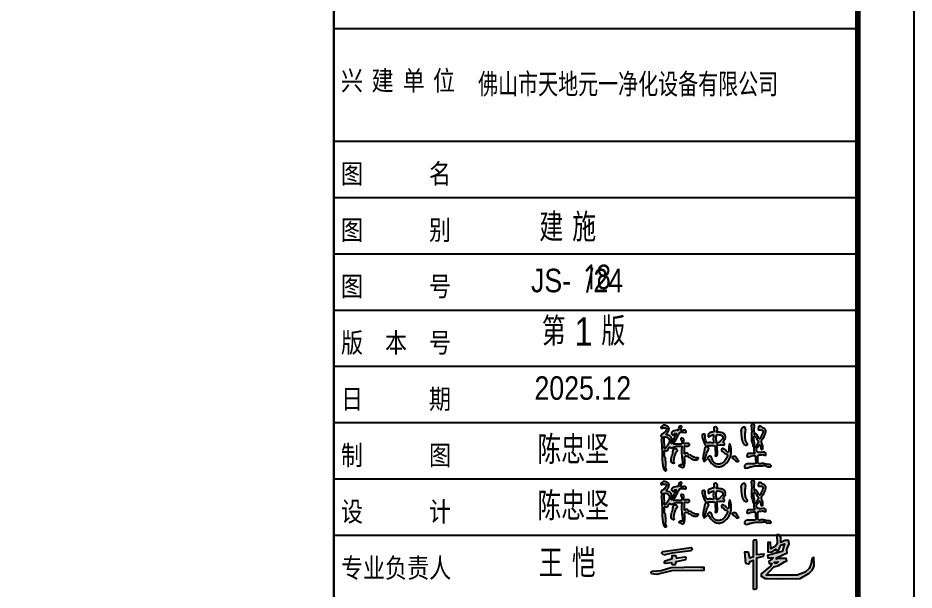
# Model space of a CAD drawing. Extents: x -1041549 to 749950, y -354245 to 17554.
# Drawn here: x 270223 to 278178, y -221006 to -215926 of the extents above; entities that cross this region are included whole.
import ezdxf

# ---------------------------------------------------------------- set-up
doc = ezdxf.new("R2010")
doc.units = 0
doc.header["$LTSCALE"] = 1000
doc.header["$MEASUREMENT"] = 0
for name, color, linetype in [('13', 13, 'Continuous'), ('14', 1, 'Continuous'), ('PUB_TITLE', 4, 'Continuous'), ('RAS2DXF', 7, 'Continuous'), ('填写内容', 7, 'Continuous')]:
    doc.layers.add(name, color=color, linetype=linetype)
doc.styles.add('_HZTXT', font='gs_txt.shx', dxfattribs={"width": 0.8, "bigfont": 'HZTXT.shx'})
doc.styles.get("Standard").update_dxf_attribs({"font": 'gbenor.shx', "bigfont": 'gbcbig.shx'})
doc.styles.add('宋体', font='')
doc.styles.get('宋体').set_extended_font_data('宋体')

# ---------------------------------------------------------------- blocks, each defined once
blk = doc.blocks.new('1')
h = blk.add_hatch(color=256)
edge = h.paths.add_edge_path()
edge.add_spline(control_points=[(19572, 62301), (19580, 62297), (19603, 62294), (19600, 62323), (19639, 62338), (19682, 62323), (19744, 62299), (19747, 62213), (19703, 62181), (19682, 62139), (19707, 62121), (19751, 62119), (19809, 62064), (19799, 61999), (19788, 61964), (19795, 61938), (19832, 61997), (19837, 62053), (19874, 62103), (19897, 62158), (19873, 62157), (19854, 62152), (19851, 62121), (19805, 62127), (19786, 62171), (19818, 62203), (19861, 62213), (19895, 62230), (19938, 62219), (19942, 62267), (19953, 62302), (19985, 62318), (20008, 62315), (20023, 62291), (19986, 62274), (19978, 62223), (20033, 62219), (20068, 62234), (20104, 62216), (20107, 62198), (20101, 62175), (20042, 62185), (19968, 62202), (19932, 62117), (19907, 62050), (19869, 61996), (19833, 61957), (19845, 61927), (19907, 61934), (19948, 61935), (20012, 61935), (20010, 61974), (20017, 62009), (19982, 62036), (19997, 62062), (20022, 62061), (20051, 62047), (20065, 62003), (20035, 61942), (20096, 61943), (20128, 61953), (20172, 61943), (20175, 61922), (20169, 61906), (20140, 61875), (20066, 61916), (20069, 61829), (20065, 61783), (20069, 61733), (20077, 61726), (20085, 61727), (20084, 61742), (20107, 61746), (20133, 61748), (20153, 61715), (20201, 61700), (20240, 61667), (20285, 61656), (20316, 61636), (20351, 61653), (20368, 61629), (20347, 61612), (20318, 61603), (20270, 61602), (20202, 61631), (20153, 61672), (20098, 61691), (20081, 61677), (20066, 61662), (20079, 61600), (20078, 61535), (20062, 61468), (20035, 61433), (20006, 61448), (19990, 61469), (19931, 61466), (19967, 61489), (19984, 61503), (20003, 61494), (20026, 61497), (20028, 61651), (19990, 61739), (20019, 61892), (19951, 61891), (19889, 61899), (19818, 61853), (19777, 61858), (19744, 61880), (19729, 61827), (19704, 61782), (19634, 61814), (19652, 61732), (19640, 61690), (19659, 61667), (19668, 61648), (19668, 61631), (19666, 61602), (19672, 61568), (19678, 61520), (19673, 61473), (19665, 61420), (19701, 61398), (19677, 61365), (19642, 61383), (19597, 61482), (19603, 61701), (19591, 61903), (19579, 62035), (19592, 62056), (19614, 62066), (19644, 62064), (19642, 62024), (19642, 61965), (19649, 61908), (19636, 61846), (19669, 61838), (19695, 61891), (19742, 61932), (19750, 61995), (19752, 62044), (19718, 62072), (19667, 62093), (19619, 62074), (19576, 62091), (19569, 62126), (19611, 62149), (19655, 62178), (19682, 62220), (19698, 62279), (19644, 62273), (19613, 62280), (19583, 62262), (19569, 62277), (19565, 62304), (19572, 62301)], knot_values=[0, 0, 0, 0, 25.884331, 45.146958, 66.479267, 132.372386, 183.629541, 249.136898, 338.941564, 353.726241, 367.890447, 418.054505, 489.468766, 573.74897, 593.907625, 606.900293, 633.905098, 723.77363, 816.100985, 837.806147, 855.399799, 870.792116, 894.555377, 927.610303, 971.324109, 1008.538417, 1044.472281, 1103.725286, 1123.010919, 1158.076729, 1209.446543, 1237.816404, 1256.192258, 1274.098606, 1306.086355, 1353.726899, 1372.802995, 1452.547703, 1464.511229, 1485.578121, 1503.259404, 1524.004169, 1639.347069, 1691.324781, 1775.26467, 1856.058899, 1900.276122, 1911.35221, 1943.559666, 2052.431381, 2076.45349, 2101.155679, 2148.855552, 2184.335502, 2202.97612, 2220.361757, 2253.0384, 2292.00237, 2356.934082, 2371.969429, 2452.062233, 2472.086559, 2490.247834, 2506.748332, 2522.591775, 2609.854265, 2629.940177, 2750.167605, 2767.664688, 2773.898763, 2779.476268, 2789.84602, 2806.233352, 2838.030837, 2862.388346, 2912.377079, 2983.867455, 3012.231928, 3049.243029, 3089.173088, 3101.456803, 3122.45901, 3152.222609, 3198.178157, 3259.94693, 3369.294473, 3396.541936, 3417.930358, 3432.27997, 3456.748711, 3592.025738, 3626.753462, 3673.316273, 3690.28127, 3716.894538, 3758.619, 3784.87603, 3802.686178, 3825.334006, 3841.112822, 3861.740188, 4214.66915, 4229.977201, 4250.154736, 4374.204511, 4447.590744, 4475.296283, 4500.911409, 4542.182438, 4597.956987, 4634.333597, 4710.448974, 4746.504422, 4766.609563, 4794.246064, 4808.253429, 4818.762977, 4880.227101, 4910.175458, 4963.4827, 5028.011947, 5043.362455, 5074.738615, 5101.980624, 5144.469262, 5395.442128, 5741.667345, 5760.468443, 5788.468415, 5807.223992, 5834.22941, 5856.710805, 5909.695777, 6018.243111, 6047.412488, 6059.865072, 6106.418981, 6191.085927, 6252.932473, 6288.064831, 6329.781822, 6375.229217, 6447.974601, 6473.98292, 6499.291979, 6536.044703, 6601.556585, 6657.161212, 6697.136548, 6734.173708, 6778.414076, 6802.989285, 6817.596061, 6841.081825, 6841.081825, 6841.081825, 6841.081825], degree=3, periodic=0)
h = blk.add_hatch(color=256)
edge = h.paths.add_edge_path()
edge.add_spline(control_points=[(21355, 61904), (21364, 61901), (21389, 61906), (21391, 61942), (21369, 61966), (21348, 62010), (21341, 62078), (21337, 62167), (21359, 62236), (21340, 62304), (21291, 62292), (21263, 62245), (21270, 62165), (21278, 62059), (21298, 61963), (21339, 61918), (21350, 61906), (21355, 61904)], knot_values=[0, 0, 0, 0, 28.307819, 57.769968, 88.507694, 124.345644, 201.226436, 291.546925, 386.640984, 427.045053, 463.957404, 503.597358, 586.749077, 692.132742, 831.729336, 860.655764, 877.274161, 877.274161, 877.274161, 877.274161], degree=3, periodic=0)
edge = h.paths.add_edge_path()
edge.add_spline(control_points=[(21478, 62338), (21482, 62349), (21497, 62365), (21537, 62368), (21551, 62310), (21526, 62239), (21545, 62181), (21541, 62131), (21559, 62136), (21558, 62157), (21597, 62149), (21601, 62108), (21632, 62082), (21637, 62048), (21671, 62045), (21685, 62095), (21705, 62141), (21724, 62183), (21726, 62224), (21684, 62233), (21656, 62238), (21611, 62229), (21624, 62278), (21635, 62311), (21679, 62311), (21718, 62276), (21784, 62252), (21785, 62170), (21751, 62104), (21719, 62041), (21687, 62006), (21691, 61964), (21719, 61927), (21719, 61877), (21728, 61832), (21698, 61819), (21672, 61829), (21685, 61871), (21669, 61897), (21645, 61942), (21626, 61873), (21598, 61857), (21582, 61822), (21590, 61785), (21632, 61755), (21684, 61757), (21741, 61767), (21785, 61748), (21792, 61695), (21749, 61703), (21714, 61722), (21672, 61698), (21622, 61713), (21610, 61663), (21615, 61630), (21617, 61588), (21610, 61556), (21633, 61511), (21700, 61531), (21763, 61516), (21828, 61505), (21880, 61503), (21900, 61470), (21878, 61455), (21847, 61463), (21805, 61448), (21789, 61477), (21746, 61484), (21685, 61474), (21608, 61478), (21532, 61469), (21458, 61456), (21400, 61430), (21332, 61425), (21331, 61472), (21345, 61507), (21419, 61523), (21489, 61519), (21559, 61514), (21589, 61539), (21564, 61587), (21561, 61629), (21566, 61699), (21514, 61689), (21470, 61688), (21429, 61669), (21378, 61655), (21388, 61700), (21395, 61739), (21460, 61732), (21497, 61741), (21552, 61726), (21544, 61767), (21530, 61799), (21532, 61834), (21530, 61863), (21550, 61868), (21566, 61867), (21593, 61889), (21589, 61937), (21626, 61963), (21633, 62002), (21586, 62024), (21585, 62075), (21560, 62092), (21543, 62110), (21528, 62088), (21535, 62056), (21531, 62011), (21546, 61957), (21543, 61918), (21561, 61880), (21539, 61875), (21508, 61869), (21511, 61928), (21477, 61995), (21480, 62131), (21491, 62248), (21474, 62325), (21478, 62338)], knot_values=[0, 0, 0, 0, 33.044335, 61.251559, 99.834577, 179.128309, 287.136684, 293.626372, 304.222081, 321.89763, 341.298681, 389.773321, 429.085753, 460.442942, 474.232403, 515.991121, 584.308958, 637.767202, 657.954884, 691.823055, 741.128844, 758.065346, 807.166317, 833.831578, 862.130535, 917.991356, 996.755558, 1037.203318, 1142.638209, 1218.442181, 1252.732265, 1276.226342, 1336.503053, 1385.433818, 1428.380168, 1453.515176, 1466.493699, 1503.117911, 1551.071281, 1569.222269, 1627.379835, 1663.025516, 1676.825009, 1740.091224, 1754.845074, 1829.056576, 1885.438295, 1925.71278, 1963.797638, 1989.198548, 2029.628044, 2083.630005, 2120.953101, 2156.437268, 2204.47303, 2228.678411, 2281.499038, 2300.604307, 2369.267547, 2442.13093, 2503.488696, 2570.218577, 2584.683942, 2600.307132, 2632.675176, 2686.308392, 2700.819843, 2724.022955, 2805.947354, 2890.997252, 2950.384119, 3037.924619, 3107.921476, 3157.83015, 3194.326335, 3222.848242, 3266.710561, 3397.422524, 3448.986685, 3465.135887, 3504.331042, 3578.987713, 3627.287973, 3648.561463, 3714.591085, 3763.895937, 3794.763936, 3834.894401, 3859.029715, 3911.711329, 3981.003943, 4010.13641, 4031.012851, 4076.58641, 4126.740687, 4136.881334, 4154.006975, 4177.675014, 4186.981897, 4253.331546, 4297.040805, 4309.985415, 4366.046749, 4416.141427, 4443.239008, 4459.260558, 4473.78132, 4505.628004, 4556.902588, 4607.722143, 4668.386119, 4688.700879, 4702.736788, 4724.899117, 4772.03031, 4827.839253, 4966.129027, 5153.423369, 5192.879366, 5192.879366, 5192.879366, 5192.879366], degree=3, periodic=0)
h = blk.add_hatch(color=256)
edge = h.paths.add_edge_path()
edge.add_spline(control_points=[(20571, 62089), (20570, 62099), (20567, 62117), (20567, 62153), (20616, 62179), (20653, 62191), (20685, 62190), (20691, 62220), (20694, 62244), (20680, 62285), (20713, 62296), (20745, 62295), (20774, 62265), (20763, 62232), (20752, 62216), (20740, 62203), (20750, 62182), (20781, 62185), (20819, 62182), (20867, 62168), (20920, 62147), (20938, 62088), (20923, 62030), (20901, 61996), (20873, 61972), (20905, 61967), (20914, 61944), (20919, 61908), (20851, 61927), (20811, 61908), (20749, 61918), (20760, 61858), (20762, 61808), (20762, 61739), (20761, 61697), (20742, 61681), (20708, 61680), (20731, 61726), (20709, 61786), (20734, 61907), (20637, 61902), (20600, 61904), (20561, 61905), (20589, 61871), (20537, 61877), (20569, 61862), (20581, 61847), (20577, 61816), (20551, 61784), (20532, 61732), (20528, 61675), (20492, 61622), (20543, 61594), (20493, 61597), (20490, 61556), (20455, 61615), (20461, 61663), (20474, 61746), (20495, 61812), (20495, 61870), (20530, 61877), (20512, 61896), (20500, 61934), (20465, 62002), (20446, 62066), (20435, 62127), (20466, 62148), (20508, 62139), (20505, 62062), (20510, 62004), (20549, 61956), (20595, 61967), (20629, 61966), (20689, 61950), (20671, 62023), (20680, 62061), (20682, 62139), (20636, 62113), (20602, 62111), (20589, 62088), (20571, 62084), (20571, 62089)], knot_values=[0, 0, 0, 0, 29.135606, 56.755033, 99.176577, 174.688397, 176.214623, 195.326569, 239.578318, 271.639943, 295.525861, 327.722224, 367.765785, 397.377228, 421.496267, 429.123614, 446.975119, 473.321906, 514.643686, 562.029169, 623.542363, 675.150032, 729.584287, 796.442255, 800.757388, 830.384219, 842.68176, 880.929104, 893.234048, 1026.027751, 1035.18538, 1055.06923, 1156.135886, 1227.811536, 1255.641092, 1275.180568, 1299.648305, 1325.974722, 1385.469868, 1517.667305, 1557.467317, 1641.42565, 1642.951877, 1669.056172, 1691.277558, 1712.031125, 1726.095934, 1755.111376, 1792.004, 1850.91614, 1915.27759, 1973.728428, 1994.254744, 2027.928847, 2047.260396, 2079.906995, 2147.440159, 2227.921809, 2315.264465, 2366.423394, 2378.726063, 2384.225997, 2430.615527, 2509.131141, 2603.207751, 2645.935406, 2670.061283, 2704.493964, 2749.657551, 2866.939746, 2886.357907, 2919.9357, 2988.685201, 3023.789356, 3042.153055, 3171.788222, 3193.355546, 3224.818837, 3281.52994, 3294.475445, 3309.738115, 3309.738115, 3309.738115, 3309.738115], degree=3, periodic=0)
edge = h.paths.add_edge_path(flags=16)
edge.add_spline(control_points=[(20740, 61961), (20752, 61957), (20778, 61954), (20815, 61987), (20847, 62020), (20884, 62059), (20873, 62122), (20813, 62129), (20749, 62144), (20739, 62087), (20728, 62033), (20751, 61992), (20736, 61962), (20740, 61961)], knot_values=[0, 0, 0, 0, 38.563907, 70.048674, 141.193957, 180.385001, 224.720125, 300.079383, 352.647117, 371.607594, 459.505059, 509.894327, 522.778058, 522.778058, 522.778058, 522.778058], degree=3, periodic=0)
edge = h.paths.add_edge_path()
edge.add_spline(control_points=[(20997, 61769), (21006, 61790), (21007, 61847), (21004, 61898), (21023, 61950), (21043, 61884), (21054, 61829), (21053, 61703), (21002, 61589), (20930, 61509), (20850, 61454), (20762, 61453), (20683, 61485), (20633, 61537), (20598, 61576), (20592, 61618), (20559, 61606), (20551, 61649), (20574, 61674), (20613, 61688), (20636, 61653), (20657, 61625), (20652, 61574), (20708, 61538), (20772, 61500), (20855, 61521), (20930, 61583), (20959, 61644), (20987, 61706), (20931, 61729), (20895, 61763), (20844, 61797), (20846, 61841), (20889, 61841), (20925, 61810), (20960, 61792), (20983, 61750), (20995, 61764), (20997, 61769)], knot_values=[0, 0, 0, 0, 69.146956, 160.1596, 170.538994, 209.661681, 270.012271, 403.939801, 542.734199, 644.983518, 723.105421, 825.487809, 891.676049, 978.262277, 1032.345249, 1056.858046, 1077.976258, 1106.970714, 1149.979702, 1174.026828, 1219.553341, 1253.030917, 1279.458469, 1362.955829, 1420.988415, 1503.521239, 1595.894421, 1698.776267, 1734.120383, 1754.013834, 1858.704988, 1895.236876, 1928.173776, 1955.774783, 1999.197238, 2067.92374, 2088.795082, 2105.194045, 2105.194045, 2105.194045, 2105.194045], degree=3, periodic=0)
edge = h.paths.add_edge_path()
edge.add_spline(control_points=[(21179, 61557), (21185, 61559), (21196, 61562), (21214, 61573), (21197, 61598), (21173, 61623), (21158, 61665), (21125, 61687), (21099, 61680), (21074, 61664), (21086, 61627), (21122, 61602), (21154, 61587), (21172, 61554), (21179, 61557)], knot_values=[0, 0, 0, 0, 20.452144, 35.584474, 50.711265, 95.771901, 149.522495, 176.842895, 204.491798, 225.356726, 257.446545, 297.982839, 354.383923, 376.85309, 376.85309, 376.85309, 376.85309], degree=3, periodic=0)
h = blk.add_hatch(color=256)
edge = h.paths.add_edge_path()
edge.add_spline(control_points=[(19815, 61531), (19826, 61527), (19863, 61523), (19831, 61575), (19842, 61624), (19859, 61692), (19882, 61752), (19923, 61799), (19895, 61851), (19862, 61841), (19830, 61826), (19828, 61748), (19797, 61673), (19785, 61599), (19793, 61554), (19811, 61543), (19813, 61532), (19815, 61531)], knot_values=[0, 0, 0, 0, 33.43765, 69.500786, 122.128847, 193.046237, 274.558494, 318.271131, 366.985344, 396.539847, 410.74842, 473.090773, 591.202533, 667.582671, 698.228829, 717.806149, 725.687829, 725.687829, 725.687829, 725.687829], degree=3, periodic=0)
for points, knots in [([(19572, 62301), (19580, 62297), (19603, 62294), (19600, 62323), (19639, 62338), (19682, 62323), (19744, 62299), (19747, 62213), (19703, 62181), (19682, 62139), (19707, 62121), (19751, 62119), (19809, 62064), (19799, 61999), (19788, 61964), (19795, 61938), (19832, 61997), (19837, 62053), (19874, 62103), (19897, 62158), (19873, 62157), (19854, 62152), (19851, 62121), (19805, 62127), (19786, 62171), (19818, 62203), (19861, 62213), (19895, 62230), (19938, 62219), (19942, 62267), (19953, 62302), (19985, 62318), (20008, 62315), (20023, 62291), (19986, 62274), (19978, 62223), (20033, 62219), (20068, 62234), (20104, 62216), (20107, 62198), (20101, 62175), (20042, 62185), (19968, 62202), (19932, 62117), (19907, 62050), (19869, 61996), (19833, 61957), (19845, 61927), (19907, 61934), (19948, 61935), (20012, 61935), (20010, 61974), (20017, 62009), (19982, 62036), (19997, 62062), (20022, 62061), (20051, 62047), (20065, 62003), (20035, 61942), (20096, 61943), (20128, 61953), (20172, 61943), (20175, 61922), (20169, 61906), (20140, 61875), (20066, 61916), (20069, 61829), (20065, 61783), (20069, 61733), (20077, 61726), (20085, 61727), (20084, 61742), (20107, 61746), (20133, 61748), (20153, 61715), (20201, 61700), (20240, 61667), (20285, 61656), (20316, 61636), (20351, 61653), (20368, 61629), (20347, 61612), (20318, 61603), (20270, 61602), (20202, 61631), (20153, 61672), (20098, 61691), (20081, 61677), (20066, 61662), (20079, 61600), (20078, 61535), (20062, 61468), (20035, 61433), (20006, 61448), (19990, 61469), (19931, 61466), (19967, 61489), (19984, 61503), (20003, 61494), (20026, 61497), (20028, 61651), (19990, 61739), (20019, 61892), (19951, 61891), (19889, 61899), (19818, 61853), (19777, 61858), (19744, 61880), (19729, 61827), (19704, 61782), (19634, 61814), (19652, 61732), (19640, 61690), (19659, 61667), (19668, 61648), (19668, 61631), (19666, 61602), (19672, 61568), (19678, 61520), (19673, 61473), (19665, 61420), (19701, 61398), (19677, 61365), (19642, 61383), (19597, 61482), (19603, 61701), (19591, 61903), (19579, 62035), (19592, 62056), (19614, 62066), (19644, 62064), (19642, 62024), (19642, 61965), (19649, 61908), (19636, 61846), (19669, 61838), (19695, 61891), (19742, 61932), (19750, 61995), (19752, 62044), (19718, 62072), (19667, 62093), (19619, 62074), (19576, 62091), (19569, 62126), (19611, 62149), (19655, 62178), (19682, 62220), (19698, 62279), (19644, 62273), (19613, 62280), (19583, 62262), (19569, 62277), (19565, 62304), (19572, 62301)], [0, 0, 0, 0, 25.884331, 45.146958, 66.479267, 132.372386, 183.629541, 249.136898, 338.941564, 353.726241, 367.890447, 418.054505, 489.468766, 573.74897, 593.907625, 606.900293, 633.905098, 723.77363, 816.100985, 837.806147, 855.399799, 870.792116, 894.555377, 927.610303, 971.324109, 1008.538417, 1044.472281, 1103.725286, 1123.010919, 1158.076729, 1209.446543, 1237.816404, 1256.192258, 1274.098606, 1306.086355, 1353.726899, 1372.802995, 1452.547703, 1464.511229, 1485.578121, 1503.259404, 1524.004169, 1639.347069, 1691.324781, 1775.26467, 1856.058899, 1900.276122, 1911.35221, 1943.559666, 2052.431381, 2076.45349, 2101.155679, 2148.855552, 2184.335502, 2202.97612, 2220.361757, 2253.0384, 2292.00237, 2356.934082, 2371.969429, 2452.062233, 2472.086559, 2490.247834, 2506.748332, 2522.591775, 2609.854265, 2629.940177, 2750.167605, 2767.664688, 2773.898763, 2779.476268, 2789.84602, 2806.233352, 2838.030837, 2862.388346, 2912.377079, 2983.867455, 3012.231928, 3049.243029, 3089.173088, 3101.456803, 3122.45901, 3152.222609, 3198.178157, 3259.94693, 3369.294473, 3396.541936, 3417.930358, 3432.27997, 3456.748711, 3592.025738, 3626.753462, 3673.316273, 3690.28127, 3716.894538, 3758.619, 3784.87603, 3802.686178, 3825.334006, 3841.112822, 3861.740188, 4214.66915, 4229.977201, 4250.154736, 4374.204511, 4447.590744, 4475.296283, 4500.911409, 4542.182438, 4597.956987, 4634.333597, 4710.448974, 4746.504422, 4766.609563, 4794.246064, 4808.253429, 4818.762977, 4880.227101, 4910.175458, 4963.4827, 5028.011947, 5043.362455, 5074.738615, 5101.980624, 5144.469262, 5395.442128, 5741.667345, 5760.468443, 5788.468415, 5807.223992, 5834.22941, 5856.710805, 5909.695777, 6018.243111, 6047.412488, 6059.865072, 6106.418981, 6191.085927, 6252.932473, 6288.064831, 6329.781822, 6375.229217, 6447.974601, 6473.98292, 6499.291979, 6536.044703, 6601.556585, 6657.161212, 6697.136548, 6734.173708, 6778.414076, 6802.989285, 6817.596061, 6841.081825, 6841.081825, 6841.081825, 6841.081825]), ([(21478, 62338), (21482, 62349), (21497, 62365), (21537, 62368), (21551, 62310), (21526, 62239), (21545, 62181), (21541, 62131), (21559, 62136), (21558, 62157), (21597, 62149), (21601, 62108), (21632, 62082), (21637, 62048), (21671, 62045), (21685, 62095), (21705, 62141), (21724, 62183), (21726, 62224), (21684, 62233), (21656, 62238), (21611, 62229), (21624, 62278), (21635, 62311), (21679, 62311), (21718, 62276), (21784, 62252), (21785, 62170), (21751, 62104), (21719, 62041), (21687, 62006), (21691, 61964), (21719, 61927), (21719, 61877), (21728, 61832), (21698, 61819), (21672, 61829), (21685, 61871), (21669, 61897), (21645, 61942), (21626, 61873), (21598, 61857), (21582, 61822), (21590, 61785), (21632, 61755), (21684, 61757), (21741, 61767), (21785, 61748), (21792, 61695), (21749, 61703), (21714, 61722), (21672, 61698), (21622, 61713), (21610, 61663), (21615, 61630), (21617, 61588), (21610, 61556), (21633, 61511), (21700, 61531), (21763, 61516), (21828, 61505), (21880, 61503), (21900, 61470), (21878, 61455), (21847, 61463), (21805, 61448), (21789, 61477), (21746, 61484), (21685, 61474), (21608, 61478), (21532, 61469), (21458, 61456), (21400, 61430), (21332, 61425), (21331, 61472), (21345, 61507), (21419, 61523), (21489, 61519), (21559, 61514), (21589, 61539), (21564, 61587), (21561, 61629), (21566, 61699), (21514, 61689), (21470, 61688), (21429, 61669), (21378, 61655), (21388, 61700), (21395, 61739), (21460, 61732), (21497, 61741), (21552, 61726), (21544, 61767), (21530, 61799), (21532, 61834), (21530, 61863), (21550, 61868), (21566, 61867), (21593, 61889), (21589, 61937), (21626, 61963), (21633, 62002), (21586, 62024), (21585, 62075), (21560, 62092), (21543, 62110), (21528, 62088), (21535, 62056), (21531, 62011), (21546, 61957), (21543, 61918), (21561, 61880), (21539, 61875), (21508, 61869), (21511, 61928), (21477, 61995), (21480, 62131), (21491, 62248), (21474, 62325), (21478, 62338)], [0, 0, 0, 0, 33.044335, 61.251559, 99.834577, 179.128309, 287.136684, 293.626372, 304.222081, 321.89763, 341.298681, 389.773321, 429.085753, 460.442942, 474.232403, 515.991121, 584.308958, 637.767202, 657.954884, 691.823055, 741.128844, 758.065346, 807.166317, 833.831578, 862.130535, 917.991356, 996.755558, 1037.203318, 1142.638209, 1218.442181, 1252.732265, 1276.226342, 1336.503053, 1385.433818, 1428.380168, 1453.515176, 1466.493699, 1503.117911, 1551.071281, 1569.222269, 1627.379835, 1663.025516, 1676.825009, 1740.091224, 1754.845074, 1829.056576, 1885.438295, 1925.71278, 1963.797638, 1989.198547, 2029.628044, 2083.630005, 2120.953101, 2156.437268, 2204.47303, 2228.678411, 2281.499038, 2300.604307, 2369.267547, 2442.13093, 2503.488696, 2570.218577, 2584.683942, 2600.307132, 2632.675176, 2686.308392, 2700.819843, 2724.022955, 2805.947354, 2890.997252, 2950.384119, 3037.924619, 3107.921476, 3157.83015, 3194.326335, 3222.848242, 3266.710561, 3397.422524, 3448.986685, 3465.135887, 3504.331042, 3578.987713, 3627.287973, 3648.561463, 3714.591085, 3763.895937, 3794.763936, 3834.894401, 3859.029715, 3911.711329, 3981.003943, 4010.13641, 4031.012851, 4076.58641, 4126.740687, 4136.881334, 4154.006975, 4177.675014, 4186.981897, 4253.331546, 4297.040805, 4309.985415, 4366.046749, 4416.141427, 4443.239008, 4459.260558, 4473.78132, 4505.628004, 4556.902588, 4607.722143, 4668.386119, 4688.700879, 4702.736788, 4724.899117, 4772.03031, 4827.839253, 4966.129027, 5153.423369, 5192.879366, 5192.879366, 5192.879366, 5192.879366]), ([(20571, 62089), (20570, 62099), (20567, 62117), (20567, 62153), (20616, 62179), (20653, 62191), (20685, 62190), (20691, 62220), (20694, 62244), (20680, 62285), (20713, 62296), (20745, 62295), (20774, 62265), (20763, 62232), (20752, 62216), (20740, 62203), (20750, 62182), (20781, 62185), (20819, 62182), (20867, 62168), (20920, 62147), (20938, 62088), (20923, 62030), (20901, 61996), (20873, 61972), (20905, 61967), (20914, 61944), (20919, 61908), (20851, 61927), (20811, 61908), (20749, 61918), (20760, 61858), (20762, 61808), (20762, 61739), (20761, 61697), (20742, 61681), (20708, 61680), (20731, 61726), (20709, 61786), (20734, 61907), (20637, 61902), (20600, 61904), (20561, 61905), (20589, 61871), (20537, 61877), (20569, 61862), (20581, 61847), (20577, 61816), (20551, 61784), (20532, 61732), (20528, 61675), (20492, 61622), (20543, 61594), (20493, 61597), (20490, 61556), (20455, 61615), (20461, 61663), (20474, 61746), (20495, 61812), (20495, 61870), (20530, 61877), (20512, 61896), (20500, 61934), (20465, 62002), (20446, 62066), (20435, 62127), (20466, 62148), (20508, 62139), (20505, 62062), (20510, 62004), (20549, 61956), (20595, 61967), (20629, 61966), (20689, 61950), (20671, 62023), (20680, 62061), (20682, 62139), (20636, 62113), (20602, 62111), (20589, 62088), (20571, 62084), (20571, 62089)], [0, 0, 0, 0, 29.135606, 56.755033, 99.176577, 174.688397, 176.214623, 195.326569, 239.578318, 271.639943, 295.525861, 327.722224, 367.765785, 397.377228, 421.496267, 429.123614, 446.975119, 473.321906, 514.643686, 562.029169, 623.542363, 675.150032, 729.584287, 796.442255, 800.757388, 830.384219, 842.68176, 880.929104, 893.234048, 1026.027751, 1035.18538, 1055.06923, 1156.135886, 1227.811536, 1255.641092, 1275.180568, 1299.648305, 1325.974722, 1385.469868, 1517.667305, 1557.467317, 1641.42565, 1642.951877, 1669.056172, 1691.277558, 1712.031125, 1726.095934, 1755.111376, 1792.004, 1850.91614, 1915.27759, 1973.728428, 1994.254744, 2027.928847, 2047.260396, 2079.906995, 2147.440159, 2227.921809, 2315.264465, 2366.423394, 2378.726063, 2384.225997, 2430.615527, 2509.131141, 2603.207751, 2645.935406, 2670.061283, 2704.493964, 2749.657551, 2866.939746, 2886.357907, 2919.9357, 2988.685201, 3023.789356, 3042.153055, 3171.788222, 3193.355546, 3224.818837, 3281.52994, 3294.475445, 3309.738115, 3309.738115, 3309.738115, 3309.738115]), ([(21355, 61904), (21364, 61901), (21389, 61906), (21391, 61942), (21369, 61966), (21348, 62010), (21341, 62078), (21337, 62167), (21359, 62236), (21340, 62304), (21291, 62292), (21263, 62245), (21270, 62165), (21278, 62059), (21298, 61963), (21339, 61918), (21350, 61906), (21355, 61904)], [0, 0, 0, 0, 28.307819, 57.769968, 88.507694, 124.345644, 201.226436, 291.546925, 386.640984, 427.045053, 463.957404, 503.597358, 586.749077, 692.132742, 831.729336, 860.655764, 877.274161, 877.274161, 877.274161, 877.274161]), ([(20740, 61961), (20752, 61957), (20778, 61954), (20815, 61987), (20847, 62020), (20884, 62059), (20873, 62122), (20813, 62129), (20749, 62144), (20739, 62087), (20728, 62033), (20751, 61992), (20736, 61962), (20740, 61961)], [0, 0, 0, 0, 38.563907, 70.048674, 141.193957, 180.385001, 224.720125, 300.079383, 352.647117, 371.607594, 459.505059, 509.894327, 522.778058, 522.778058, 522.778058, 522.778058]), ([(19815, 61531), (19826, 61527), (19863, 61523), (19831, 61575), (19842, 61624), (19859, 61692), (19882, 61752), (19923, 61799), (19895, 61851), (19862, 61841), (19830, 61826), (19828, 61748), (19797, 61673), (19785, 61599), (19793, 61554), (19811, 61543), (19813, 61532), (19815, 61531)], [0, 0, 0, 0, 33.43765, 69.500786, 122.128847, 193.046237, 274.558494, 318.271131, 366.985344, 396.539847, 410.74842, 473.090773, 591.202533, 667.582671, 698.228829, 717.806149, 725.687829, 725.687829, 725.687829, 725.687829]), ([(20997, 61769), (21006, 61790), (21007, 61847), (21004, 61898), (21023, 61950), (21043, 61884), (21054, 61829), (21053, 61703), (21002, 61589), (20930, 61509), (20850, 61454), (20762, 61453), (20683, 61485), (20633, 61537), (20598, 61576), (20592, 61618), (20559, 61606), (20551, 61649), (20574, 61674), (20613, 61688), (20636, 61653), (20657, 61625), (20652, 61574), (20708, 61538), (20772, 61500), (20855, 61521), (20930, 61583), (20959, 61644), (20987, 61706), (20931, 61729), (20895, 61763), (20844, 61797), (20846, 61841), (20889, 61841), (20925, 61810), (20960, 61792), (20983, 61750), (20995, 61764), (20997, 61769)], [0, 0, 0, 0, 69.146956, 160.1596, 170.538994, 209.661681, 270.012271, 403.939801, 542.734199, 644.983518, 723.105421, 825.487809, 891.676049, 978.262277, 1032.345249, 1056.858046, 1077.976258, 1106.970714, 1149.979702, 1174.026828, 1219.553341, 1253.030917, 1279.458469, 1362.955829, 1420.988415, 1503.521239, 1595.894421, 1698.776267, 1734.120383, 1754.013834, 1858.704988, 1895.236875, 1928.173776, 1955.774783, 1999.197238, 2067.92374, 2088.795082, 2105.194045, 2105.194045, 2105.194045, 2105.194045]), ([(21179, 61557), (21185, 61559), (21196, 61562), (21214, 61573), (21197, 61598), (21173, 61623), (21158, 61665), (21125, 61687), (21099, 61680), (21074, 61664), (21086, 61627), (21122, 61602), (21154, 61587), (21172, 61554), (21179, 61557)], [0, 0, 0, 0, 20.452144, 35.584474, 50.711265, 95.771901, 149.522495, 176.842895, 204.491798, 225.356726, 257.446545, 297.982839, 354.383923, 376.85309, 376.85309, 376.85309, 376.85309])]:
    blk.add_open_spline(points, degree=3, knots=knots)
blk = doc.blocks.new('dfgn')
at = {"linetype": 'Continuous'}
h = blk.add_hatch(color=4, dxfattribs=at)
h.dxf.hatch_style = 1
h.paths.add_polyline_path([(1301257.5, 201408.7), (1301272.5, 201412.7), (1301273.5, 201418.7), (1301257.5, 201416.7), (1301257.5, 201442.7), (1301256.5, 201449.7), (1301252.5, 201449.7), (1301250.5, 201445.7), (1301250.5, 201412.7), (1301241.5, 201409.7), (1301238.5, 201422.7), (1301231.5, 201422.7), (1301233.5, 201396.7), (1301239.5, 201395.7), (1301242.5, 201400.7), (1301250.5, 201403.7), (1301250.5, 201339.7), (1301252.5, 201338.7), (1301257.5, 201340.7), (1301257.5, 201345.7)])
h = blk.add_hatch(color=4, dxfattribs=at)
h.dxf.hatch_style = 1
h.paths.add_polyline_path([(1301300.5, 201428.7), (1301300.5, 201425.7), (1301306.5, 201425.7), (1301311.5, 201437.7), (1301319.5, 201440.7), (1301314.5, 201423.7), (1301300.5, 201419.7), (1301281.5, 201414.7), (1301282.5, 201409.7), (1301294.5, 201409.7), (1301291.5, 201406.7), (1301284.5, 201401.7), (1301285.5, 201396.7), (1301291.5, 201396.7), (1301288.5, 201390.7), (1301267.5, 201373.7), (1301267.5, 201368.9), (1301276.5, 201363.7), (1301281.5, 201363.7), (1301306.5, 201362.7), (1301354.5, 201363.7), (1301374.5, 201375.7), (1301381.5, 201382.7), (1301385.5, 201391.7), (1301384.5, 201411.7), (1301382.5, 201409.7), (1301381.5, 201407.7), (1301379.9, 201399.8), (1301374.5, 201385.7), (1301365.5, 201377.7), (1301347.5, 201370.7), (1301278.5, 201370.7), (1301295.5, 201389.7), (1301306.5, 201392.7), (1301324.3, 201403.7), (1301323.5, 201407.7), (1301303.5, 201407.7), (1301301.5, 201406.7), (1301301.5, 201409.7), (1301325.5, 201420.7), (1301324.5, 201427.7), (1301329.5, 201440.7), (1301328.5, 201447.7), (1301320.5, 201447.7), (1301311.5, 201443.7), (1301311.5, 201454.7), (1301307.5, 201460.7), (1301302.5, 201460.7), (1301303.5, 201440.7), (1301299.5, 201435.7), (1301289.5, 201429.7), (1301288.5, 201443.7), (1301282.5, 201443.7), (1301282.5, 201423), (1301291.5, 201421.7)])
h.paths.add_polyline_path([(1301297.5, 201399.7), (1301305.5, 201400.7), (1301302.5, 201397.7), (1301297.5, 201397.7)], flags=16)
h = blk.add_hatch(color=4, dxfattribs=at)
h.dxf.hatch_style = 1
h.paths.add_polyline_path([(1301070.5, 201419.7), (1301111.5, 201424.7), (1301115.5, 201428.7), (1301112.5, 201432.7), (1301066.5, 201425.7), (1301049.5, 201423.7), (1301046.5, 201420.7), (1301051.5, 201415.7)])
h = blk.add_hatch(color=4, dxfattribs=at)
h.dxf.hatch_style = 1
h.paths.add_polyline_path([(1301076.5, 201393.7), (1301079.9, 201405.9), (1301078.5, 201414.7), (1301070.5, 201414.7), (1301070.5, 201407.7), (1301054.5, 201402.7), (1301052.5, 201398.7), (1301055.5, 201396.7), (1301069.5, 201398.7), (1301070.3, 201393.7)])
h = blk.add_hatch(color=4, dxfattribs=at)
h.dxf.hatch_style = 1
h.paths.add_polyline_path([(1301067.5, 201387.7), (1301045.5, 201381.7), (1301026.5, 201379.7), (1301023.5, 201377.7), (1301024.3, 201373.7), (1301036.5, 201372.7), (1301069.5, 201380.7), (1301140.5, 201381.7), (1301140.5, 201388.7), (1301133.5, 201388.7), (1301126.5, 201389.7)])
at = {"layer": 'RAS2DXF', "color": 0}
for points in [[(1301252.5, 201338.7, 0), (1301250.5, 201339.7, 0), (1301250.5, 201403.7, 0), (1301242.5, 201400.7, 0), (1301239.5, 201395.7, 0), (1301233.5, 201396.7, 0), (1301231.5, 201422.7, 0), (1301238.5, 201422.7, 0), (1301241.5, 201409.7, 0), (1301250.5, 201412.7, 0), (1301250.5, 201445.7, 0), (1301252.5, 201449.7, 0), (1301256.5, 201449.7, 0), (1301257.5, 201442.7, 0), (1301257.5, 201416.7, 0), (1301273.5, 201418.7, 0), (1301272.5, 201412.7, 0), (1301257.5, 201408.7, 0), (1301257.5, 201345.7, 0), (1301257.5, 201340.7, 0), (1301252.5, 201338.7, 0)], [(1301379.5, 201398.7, 0), (1301380.5, 201402.7, 0), (1301380.5, 201402.7, 0), (1301379.5, 201398.7, 0), (1301374.5, 201385.7, 0), (1301365.5, 201377.7, 0), (1301347.5, 201370.7, 0), (1301278.5, 201370.7, 0), (1301295.5, 201389.7, 0), (1301306.5, 201392.7, 0), (1301319.5, 201400.7, 0), (1301324.5, 201402.7, 0), (1301323.5, 201407.7, 0), (1301303.5, 201407.7, 0), (1301301.5, 201406.7, 0), (1301301.5, 201409.7, 0), (1301325.5, 201420.7, 0), (1301324.5, 201427.7, 0), (1301329.5, 201440.7, 0), (1301328.5, 201447.7, 0), (1301320.5, 201447.7, 0), (1301311.5, 201443.7, 0), (1301311.5, 201454.7, 0), (1301307.5, 201460.7, 0), (1301302.5, 201460.7, 0), (1301303.5, 201440.7, 0), (1301299.5, 201435.7, 0), (1301289.5, 201429.7, 0), (1301288.5, 201443.7, 0), (1301282.5, 201443.7, 0), (1301282.5, 201422.7, 0), (1301284.5, 201422.7, 0), (1301291.5, 201421.7, 0), (1301300.5, 201428.7, 0), (1301300.5, 201425.7, 0), (1301306.5, 201425.7, 0), (1301311.5, 201437.7, 0), (1301319.5, 201440.7, 0), (1301314.5, 201423.7, 0), (1301300.5, 201419.7, 0), (1301281.5, 201414.7, 0), (1301282.5, 201409.7, 0), (1301294.5, 201409.7, 0), (1301291.5, 201406.7, 0), (1301284.5, 201401.7, 0), (1301285.5, 201396.7, 0), (1301291.5, 201396.7, 0), (1301288.5, 201390.7, 0), (1301267.5, 201373.7, 0), (1301267.5, 201367.7, 0), (1301269.5, 201367.7, 0), (1301276.5, 201363.7, 0), (1301281.5, 201363.7, 0), (1301306.5, 201362.7, 0), (1301354.5, 201363.7, 0), (1301374.5, 201375.7, 0), (1301381.5, 201382.7, 0), (1301385.5, 201391.7, 0), (1301384.5, 201411.7, 0)], [(1301051.5, 201415.7, 0), (1301046.5, 201420.7, 0), (1301049.5, 201423.7, 0), (1301066.5, 201425.7, 0), (1301112.5, 201432.7, 0), (1301115.5, 201428.7, 0), (1301111.5, 201424.7, 0), (1301070.5, 201419.7, 0), (1301051.5, 201415.7, 0)], [(1301070.3, 201393.7, 0), (1301069.5, 201398.7, 0), (1301055.5, 201396.7, 0), (1301052.5, 201398.7, 0), (1301054.5, 201402.7, 0), (1301070.5, 201407.7, 0), (1301070.5, 201414.7, 0), (1301078.5, 201414.7, 0), (1301079.5, 201408.7, 0), (1301098.5, 201411.7, 0), (1301100.5, 201410.7, 0), (1301099.5, 201404.7, 0), (1301078.5, 201400.7, 0), (1301076.5, 201393.7, 0), (1301070.3, 201393.7, 0)], [(1301380.5, 201402.7, 0), (1301381.5, 201407.7, 0), (1301382.5, 201409.7, 0), (1301384.5, 201411.7, 0)], [(1301024.3, 201373.7, 0), (1301023.5, 201377.7, 0), (1301026.5, 201379.7, 0), (1301045.5, 201381.7, 0), (1301067.5, 201387.7, 0), (1301126.5, 201389.7, 0), (1301133.5, 201388.7, 0), (1301140.5, 201388.7, 0), (1301140.5, 201381.7, 0), (1301069.5, 201380.7, 0), (1301036.5, 201372.7, 0), (1301024.3, 201373.7, 0)], [(1301297.5, 201397.7, 0), (1301297.5, 201399.7, 0), (1301305.5, 201400.7, 0), (1301302.5, 201397.7, 0), (1301297.5, 201397.7, 0)]]:
    blk.add_polyline3d(points, dxfattribs=at)
blk = doc.blocks.new('A$Ce58e362c')
at = {"layer": '14'}
for p, q in [((15730, 44126), (15730, 1076)), ((15730, 28556), (29680, 28556)), ((15730, 25556), (29680, 25556)), ((15730, 24056), (29680, 24056)), ((15730, 22556), (29680, 22556)), ((15730, 21056), (29680, 21056)), ((15730, 19556), (29680, 19556)), ((15730, 18056), (29680, 18056)), ((15730, 16556), (29680, 16556)), ((15730, 15056), (29680, 15056))]:
    blk.add_line(p, q, dxfattribs=at)
blk.add_lwpolyline([(15730, 1076), (15730, 87176)], dxfattribs=at)
for name, p, xscale, yscale, zscale in [('1', (-294, -60776), 1.263600000523031, 1.263600000523031, 1.263600000523031), ('1', (-294, -62276), 1.263600000523031, 1.263600000523031, 1.263600000523031), ('dfgn', (-15588105, -2402459), 12, 12, 12)]:
    blk.add_blockref(name, p, dxfattribs=dict(xscale=xscale, yscale=yscale, zscale=zscale))
at = {"layer": '13', "color": 7, "style": '_HZTXT', "width": 0.85}
for s, height, p in [('佛山市天地元一净化设备有限公司', 626.86, (19568, 26743)), ('建 施', 750, (21199, 22880, 37267)), ('JS-  /24', 626.9, (20977, 21528)), ('第 1 版', 750, (21265, 20109, 37267)), ('2025.12', 626.9, (21069, 18664, 37267)), ('陈忠坚', 750, (21145, 16953)), ('陈忠坚', 750, (21145, 15453)), ('王 恺', 750, (21188, 13930))]:
    blk.add_text(s, height=height, dxfattribs=at).set_placement(p)
at = {"layer": '14', "style": '宋体', "width": 0.82}
for s, p in [('兴', (15916, 26905)), ('建', (16731, 26905)), ('单', (17559, 26905)), ('位', (18367, 26905)), ('图      名', (15916, 24424)), ('图      别', (15916, 22924)), ('图      号', (15916, 21424)), ('版  本  号', (15916, 19924)), ('日      期', (15916, 18424)), ('制      图', (15916, 16924)), ('设      计', (15916, 15424)), ('专业负责人', (15916, 13924))]:
    blk.add_text(s, height=525, dxfattribs=at).set_placement(p)

msp = doc.modelspace()

# ---------------------------------------------------------------- linework, layer by layer
at = {"layer": 'PUB_TITLE'}
msp.add_lwpolyline([(236128.4, -225679.3), (278178.4, -225679.3), (278178.4, -195979.3), (236128.4, -195979.3)], close=True, dxfattribs=at)
at = {"layer": 'PUB_TITLE', "const_width": 50}
msp.add_lwpolyline([(237378.4, -225179.3), (277678.4, -225179.3), (277678.4, -196479.3), (237378.4, -196479.3)], close=True, dxfattribs=at)

# ---------------------------------------------------------------- block references
at = {"xscale": 0.3333333333333333, "yscale": 0.3333333333333333, "zscale": 0.3333333333333333}
msp.add_blockref('A$Ce58e362c', (267785.1, -225537.8), dxfattribs=at)

# ---------------------------------------------------------------- texts
at = {"layer": '填写内容'}
msp.add_text('18', height=225, dxfattribs=at).set_placement((275254.8, -218338.1, -1776))

doc.saveas('drawing.dxf')
